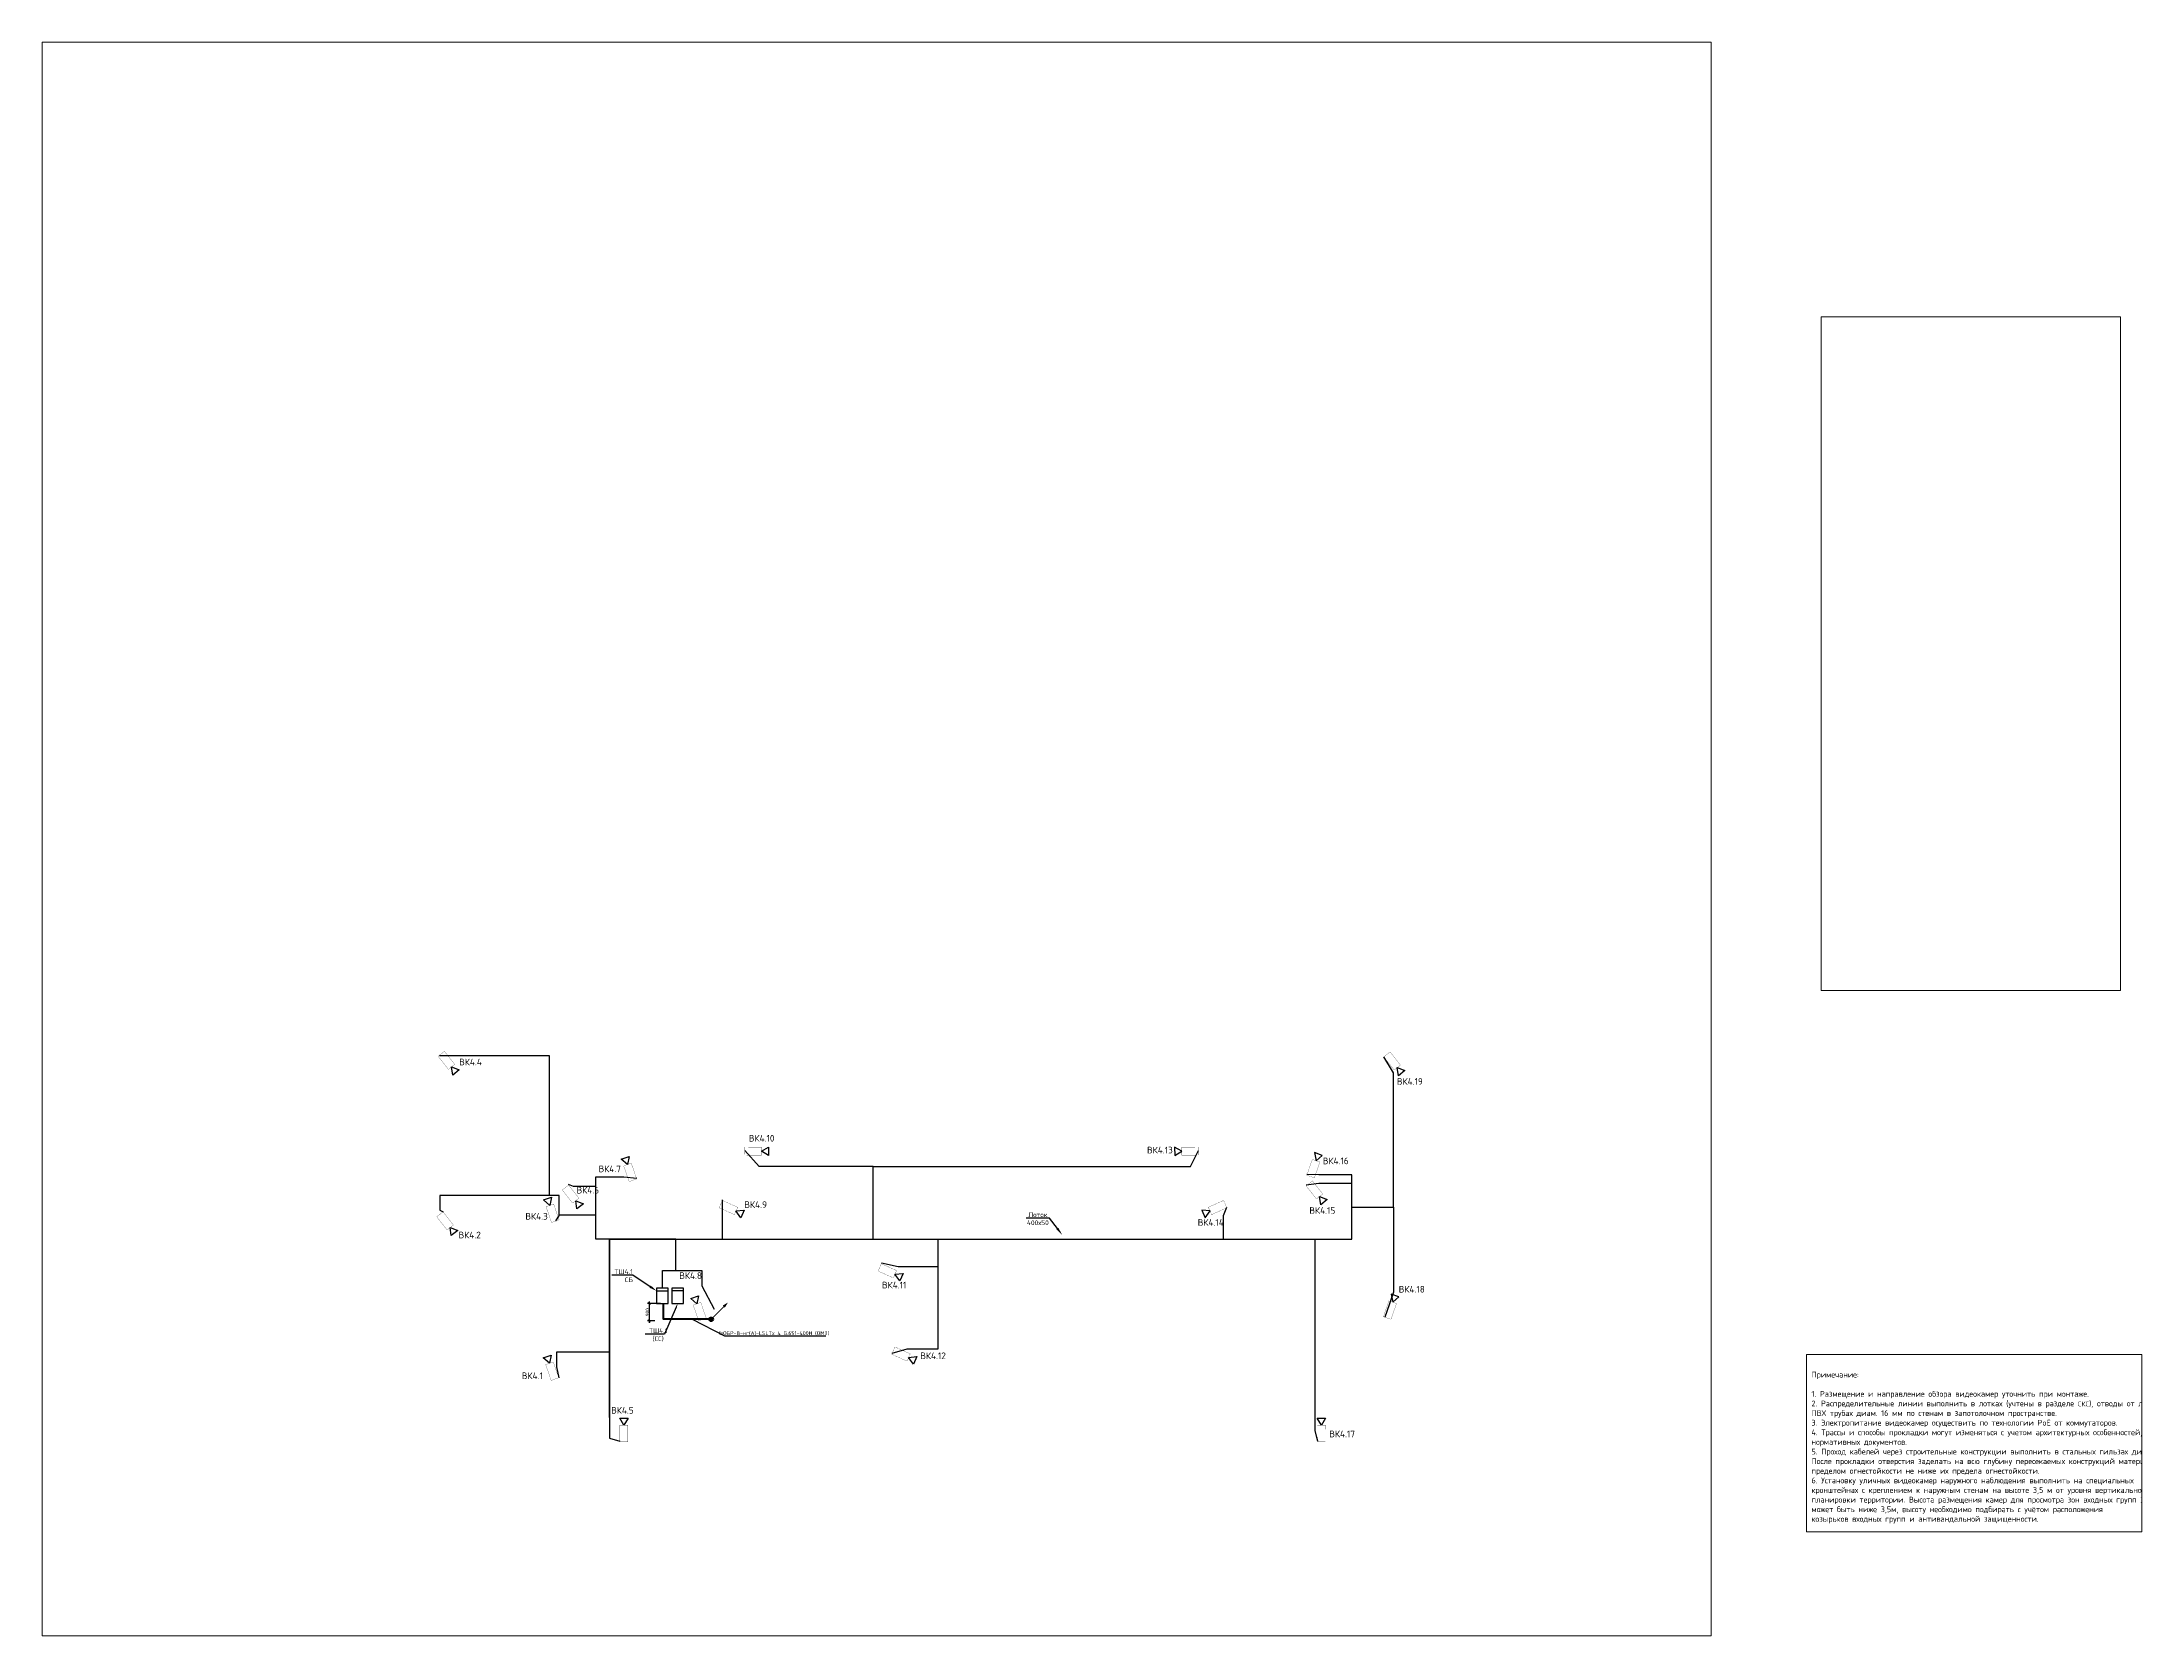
# Paper-space layout 'П4' of a CAD drawing. Header units: millimetres. Extents: x 85 to 1177, y 6 to 835.
# The model-space entities are those that its viewports show. They can reach past a viewport. Long polylines and large blocks are cut down to what shows.
import ezdxf
from ezdxf import colors
from ezdxf.entities.mleader import LeaderData, LeaderLine
from ezdxf.math import Vec2, Vec3

# ---------------------------------------------------------------- set-up
doc = ezdxf.new("R2010")
doc.units = ezdxf.units.MM
doc.layers.add('_СОТ', color=7, linetype='Continuous')
doc.layers.add('СОТ_Кабель_UTP', color=5, linetype='Continuous')
for name, color, linetype, lineweight in [('СС_СКК_Лоток', 151, 'Рабочее в лотке -П-П-', 30), ('СС_СКС_Оборудование', 6, 'Continuous', 30), ('ТСОН текст', 7, 'Continuous', 9), ('шкаф СКС', 94, 'Continuous', 50)]:
    doc.layers.add(name, color=color, linetype=linetype, lineweight=lineweight)
doc.styles.add('BRAZEN-txt', font='isocpeui.ttf')
doc.styles.add('DEN', font='isocpeur.ttf', dxfattribs={"height": 300})
doc.styles.add('ICOCPEUR', font='isocpeur.ttf')
doc.styles.add('KOSTY_STYLE', font='isocpeur.ttf')
doc.linetypes.add('Рабочее в лотке -П-П-', pattern='A,5,[130,ltypeshp.shx,S=0.5,R=0,X=1,Y=0],1,[130,ltypeshp.shx,S=0.75,R=90,X=0.75,Y=0.5],1,[130,ltypeshp.shx,S=0.5,R=0,X=0.5,Y=0],3.25', length=10.25)
doc.dimstyles.new('BRAZEN-Размеры_осевые', dxfattribs={"dimscale": 0, "dimtxt": 350, "dimasz": 150, "dimexe": 100, "dimexo": 100, "dimgap": 70, "dimtad": 1, "dimdec": 0, "dimzin": 0, "dimdsep": 46, "dimtxsty": 'BRAZEN-txt', "dimblk": 'ARCHTICK', "dimcen": 1, "dimdle": 100, "dimadec": 0, "dimazin": 0, "dimtfac": 1, "dimtdec": 0, "dimtofl": 0, "dimtmove": 1, "dimatfit": 3, "dimfxl": 1, "dimtolj": 1, "dimtzin": 0, "dimarcsym": 0})

# ---------------------------------------------------------------- blocks, each defined once
blk = doc.blocks.new('_ARCHTICK')
at = {"color": 0, "linetype": 'ByBlock', "const_width": 0.15}
blk.add_lwpolyline([(-0.5, -0.5), (0.5, 0.5)], dxfattribs=at)
blk = doc.blocks.new('*D48')
at = {"layer": 'Defpoints', "color": 0, "lineweight": 50, "transparency": 16777216}
for p in [(184685, 448883), (185065, 448883), (185365, 449783)]:
    blk.add_point(p, dxfattribs=at)
at = {"layer": 'СС_СКК_Лоток', "color": 0, "linetype": 'Continuous', "lineweight": -2, "transparency": 16777216}
for p, q in [((185265, 449783), (184585, 449783)), ((184965, 448883), (184585, 448883)), ((184685, 449883), (184685, 448783))]:
    blk.add_line(p, q, dxfattribs=at)
at = {"layer": 'СС_СКК_Лоток', "color": 0, "lineweight": -2, "transparency": 16777216, "xscale": 150, "yscale": 150, "zscale": 150}
for p, rotation in [((184685, 449783), 90), ((184685, 448883), 270)]:
    blk.add_blockref('_ARCHTICK', p, dxfattribs=dict(at, rotation=rotation))
at = {"layer": 'СС_СКК_Лоток', "color": 0, "lineweight": 0, "transparency": 16777216, "insert": (184586, 449333), "char_height": 250, "width": 731.08, "attachment_point": 5, "rotation": 90, "style": 'ICOCPEUR'}
blk.add_mtext('\\A1;{\\H0.71429x;900}', dxfattribs=at)
blk = doc.blocks.new('*U52')
at = {"color": 0, "const_width": 0.5}
blk.add_lwpolyline([(0.7, 0.7), (6.6, 6.6)], dxfattribs=at)
at = {"color": 0}
blk.add_lwpolyline([(8.7, 8.7, 0, 1.5, 0), (6.6, 6.6, 2, 2, 0)], format="xyseb", dxfattribs=at)
at = {"color": 0, "lineweight": 50, "ltscale": 100}
for radius in [1, 0.5]:
    blk.add_circle((0, 0), radius, dxfattribs=at)
blk = doc.blocks.new('камера внутренняя')
at = {"color": 0}
blk.add_wipeout([(1951939, -2424562), (1952808, -2424562), (1952808, -2424771), (1953178, -2424557), (1953178, -2424989), (1952808, -2424771), (1952808, -2424979), (1951939, -2424979)], dxfattribs=at)
at = {"layer": 'шкаф СКС', "color": 0, "lineweight": 25}
for p, q in [((1952808, -2424771), (1953178, -2424557)), ((1953178, -2424989), (1952808, -2424771)), ((1953178, -2424557), (1953178, -2424989))]:
    blk.add_line(p, q, dxfattribs=at)
at = {"layer": 'шкаф СКС', "color": 0, "lineweight": 25, "const_width": 10.8}
blk.add_lwpolyline([(1951939, -2424562), (1952808, -2424562), (1952808, -2424979), (1951939, -2424979), (1951939, -2424562)], dxfattribs=at)

msp = doc.modelspace()

# ---------------------------------------------------------------- linework, layer by layer
at = {"layer": 'СС_СКК_Лоток', "ltscale": 100}
msp.add_lwpolyline([(182611.786, 443854.468), (182611.786, 453130.538), (219287.839, 453130.538), (219287.839, 443450.301)], dxfattribs=at)
at = {"layer": 'СС_СКС_Оборудование', "color": 3}
msp.add_line((185064.546, 450436.808), (185664.546, 450436.808), dxfattribs=at)
at = {"layer": 'СС_СКС_Оборудование', "color": 180}
msp.add_line((185864.546, 450460.626), (186464.546, 450460.626), dxfattribs=at)
at = {"layer": 'СС_СКС_Оборудование', "color": 3}
msp.add_lwpolyline([(185064.546, 450582.619), (185064.546, 449782.619), (185664.546, 449782.619), (185664.546, 450582.619)], close=True, dxfattribs=at)
at = {"layer": 'СС_СКС_Оборудование', "color": 180}
msp.add_lwpolyline([(185864.546, 450582.619), (185864.546, 449782.619), (186464.546, 449782.619), (186464.546, 450582.619)], close=True, dxfattribs=at)

# ---------------------------------------------------------------- block references
at = {"layer": '_СОТ', "color": 94}
for p, rotation in [((872880.877, 3496077.077, 0), 308.1889208091715), ((922059.761, 3496044.053, 0), 308.1889208091715), ((872808.757, 3487728.927, 0), 308.1889208091715), ((-1470562.739, -2193453.735, 0), 109.1484713275475)]:
    msp.add_blockref('камера внутренняя', p, dxfattribs=dict(at, rotation=rotation))
at = {"layer": '_СОТ', "color": 6, "lineweight": 30}
for p, rotation in [((-1731572.951, 2906891.42, 0), 359.277853928415), ((-1466509.088, -2183114.544, 0), 109.1484713275475), ((879339.153, 3489121.821, 0), 308.1889208091715), ((918022.157, 3489337.65, 0), 308.1889208091715), ((-596430.176, 3467197.19, 0), 335.7695385119384)]:
    msp.add_blockref('камера внутренняя', p, dxfattribs=dict(at, rotation=rotation))
at = {"layer": '_СОТ', "color": 6, "lineweight": 30, "xscale": -1}
for p, rotation in [((2134471.344, 2906891.42, 0), 0.7221460715850015), ((999469.489, 3467197.19, 0), 24.23046148806159)]:
    msp.add_blockref('камера внутренняя', p, dxfattribs=dict(at, rotation=rotation))
at = {"layer": '_СОТ', "color": 94, "xscale": -1, "rotation": 250.8515286724524}
msp.add_blockref('камера внутренняя', (1873401.82, -2190278.573, 0), dxfattribs=at)

# ---------------------------------------------------------------- texts
at = {"layer": '_СОТ', "color": 7, "lineweight": 25, "insert": (186242.995, 451410.273, 0), "char_height": 347.4358, "width": 1248.59224, "attachment_point": 1, "style": 'KOSTY_STYLE'}
msp.add_mtext('ВК4.8', dxfattribs=at)
at = {"layer": 'ТСОН текст', "lineweight": 0, "insert": (154149.479, -55863.169), "char_height": 300, "width": 17257.07482, "attachment_point": 4, "style": 'KOSTY_STYLE'}
msp.add_mtext('Примечание:\\P{\\L\\P}1. Размещение и направление обзора видеокамер уточнить при монтаже. \\P\\pxt47.573;2. Распределительные линии выполнить в лотках (учтены в разделе {\\H0.83333x;СКС}), отводы от лотков в ПВХ трубах диам. 16 мм по стенам в запотолочном пространстве. \\P3. Электропитание видеокамер осуществить по технологии PoE от коммутаторов.\\P4. Трассы и способы прокладки могут изменяться с учетом архитектурных особенностей, с учетом нормативных документов.\\P\\ptz;5. Проход кабелей через строительные конструкции выполнить в стальных гильзах диам. 20 мм. \\PПосле прокладки отверстия заделать на всю глубину пересекаемых конструкций материалом с пределом огнестойкости не ниже их предела огнестойкости.\\P6. Установку уличных видеокамер наружного наблюдения выполнить на специальных кронштейнах с креплением к наружным стенам на высоте 3,5 м от уровня вертикальной планировки территории. Высота размещения камер для просмотра зон входных групп здания может быть ниже 3,5м, высоту необходимо подбирать с учётом расположения\\Pкозырьков входных групп и антивандальной защищенности.', dxfattribs=at)

# ---------------------------------------------------------------- dimensions: what is measured, and where the dimension line sits
at = {"layer": 'СС_СКК_Лоток', "color": 7, "lineweight": 0}
dim = msp.add_linear_dim(base=(184685.093, 448883.029), p1=(185364.546, 449782.619), p2=(185064.95, 448883.029), angle=270, text='{\\H0.71429x;<>}', dimstyle='BRAZEN-Размеры_осевые', override={"dimscale": 1, "dimtxt": 250, "dimgap": 10, "dimtxsty": 'ICOCPEUR'}, dxfattribs=at)
dim.commit()
dim.dimension.update_dxf_attribs({"geometry": '*D48', "text_midpoint": (184585.807, 449332.824)})

# ---------------------------------------------------------------- leaders
at = {"layer": '_СОТ'}
ml = msp.add_multileader_mtext('Standard', dxfattribs=at)
ml.set_content('ТШ4.1 \\PСБ', color=256, style='KOSTY_STYLE')
ml.set_leader_properties()
ml.build(insert=Vec2(0, 0))
ml.multileader.update_dxf_attribs({"has_dogleg": 0, "text_left_attachment_type": 6, "text_right_attachment_type": 6, "dogleg_length": 100, "arrow_head_size": 400})
ctx = ml.context
ctx.base_point, ctx.char_height, ctx.arrow_head_size, ctx.landing_gap_size, ctx.plane_origin = Vec3(183031.49, 451262.121, 0), 250, 400, 0, Vec3(185303.501, 447105.401, 0)
ctx.left_attachment, ctx.right_attachment, ctx.text_align_type = 6, 6, 2
notes = []
notes.append((ctx, [(0, (1, 1, 0), (183931.49, 451262.121, 0), (-1, 0), 100, [(0, [(185064.546, 450436.808, 0)], 0, [])])]))
ctx.mtext.insert, ctx.mtext.defined_height, ctx.mtext.alignment, ctx.mtext.flow_direction = Vec3(183831.49, 451562.121, 0), 339.116, 3, 5
ml = msp.add_multileader_mtext('Standard', dxfattribs=at)
ml.set_content('ТШ4.1\\P (СС)', color=256, style='KOSTY_STYLE')
ml.set_leader_properties()
ml.build(insert=Vec2(0, 0))
ml.multileader.update_dxf_attribs({"has_dogleg": 0, "text_left_attachment_type": 6, "text_right_attachment_type": 6, "dogleg_length": 100, "arrow_head_size": 200})
ctx = ml.context
ctx.base_point, ctx.char_height, ctx.arrow_head_size, ctx.landing_gap_size, ctx.plane_origin = Vec3(184681.9, 448197.523), 250, 200, 0, Vec3(193163.478, 445300.336)
ctx.left_attachment, ctx.right_attachment = 6, 6
notes.append((ctx, [(0, (1, 1, 0), (185581.9, 448197.523), (-1, 0), 100, [(0, [(186164.546, 449782.619)], 0, [])])]))
ctx.mtext.insert, ctx.mtext.width, ctx.mtext.flow_direction = Vec3(184681.9, 448497.523), 1520.83746, 5
at = {"layer": 'СС_СКК_Лоток', "color": 7}
ml = msp.add_multileader_mtext('Standard', dxfattribs=at)
ml.set_content('Лоток\\P400х50', color=7, style='ICOCPEUR')
ml.set_leader_properties()
ml.build(insert=Vec2(0, 0))
ml.multileader.update_dxf_attribs({"text_left_attachment_type": 6, "text_right_attachment_type": 6, "dogleg_length": 100, "arrow_head_size": 400})
ctx = ml.context
ctx.base_point, ctx.char_height, ctx.arrow_head_size, ctx.landing_gap_size, ctx.plane_origin = Vec3(204380.357, 454225.914), 250, 400, 0, Vec3(209967.461, 452263.753)
ctx.left_attachment, ctx.right_attachment, ctx.text_align_type = 6, 6, 1
notes.append((ctx, [(0, (1, 1, 0), (205505.357, 454225.914), (-1, 0), 100, [(0, [(206146.155, 453364.405)], 0, [])])]))
ctx.mtext.insert, ctx.mtext.width, ctx.mtext.alignment, ctx.mtext.flow_direction = Vec3(204892.857, 454525.914), 2467.27373, 2, 5
for ctx, leaders in notes:
    for number, flags, end, landing, length, lines in leaders:
        leader = LeaderData()
        leader.index, (leader.has_last_leader_line, leader.has_dogleg_vector, leader.attachment_direction) = number, flags
        leader.last_leader_point, leader.dogleg_vector, leader.dogleg_length = Vec3(end), Vec3(landing), length
        for number, points, colour, breaks in lines:
            line = LeaderLine()
            line.index, line.vertices, line.color, line.breaks = number, Vec3.list(points), colors.encode_raw_color(colour), breaks
            leader.lines.append(line)
        ctx.leaders.append(leader)

# ---------------------------------------------------------------- next in the draw order: linework, layer by layer
at = {"layer": 'СОТ_Кабель_UTP', "ltscale": 100}
for points in [[(185364.936, 450583.029), (185364.936, 451502.871), (186058.821, 451502.871), (186058.821, 453130.914), (181905.561, 453130.914), (181905.561, 456363.349), (183368.906, 456363.349), (184030.52, 456293.693)], [(185364.936, 450583.029), (185364.936, 451502.871), (186058.821, 451502.871), (186058.821, 453130.914), (182611.786, 453130.914), (182611.786, 447260.471), (179862.434, 447260.471), (179862.434, 446489.837), (179976.869, 445922.607)]]:
    msp.add_lwpolyline(points, dxfattribs=at)

# ---------------------------------------------------------------- next in the draw order: block references
at = {"layer": '_СОТ', "color": 6, "lineweight": 30, "xscale": -1, "rotation": 250.8515286724524}
msp.add_blockref('камера внутренняя', (1869419.737, -2182922.154, 0), dxfattribs=at)
at = {"layer": '_СОТ', "color": 94, "rotation": 109.1484713275475}
msp.add_blockref('камера внутренняя', (-1470543.786, -2185241.654, 0), dxfattribs=at)
at = {"layer": '_СОТ', "color": 6, "lineweight": 30}
for p, rotation in [((-588162.393, 3463907.683, 0), 335.7695385119384), ((-587454.608, 3459580.472, 0), 335.7695385119384), ((-2245821.764, -1503861.681, 0), 89.87043108582506), ((-2209543.174, -1503861.681, 0), 89.87043108582506)]:
    msp.add_blockref('камера внутренняя', p, dxfattribs=dict(at, rotation=rotation))

# ---------------------------------------------------------------- next in the draw order: texts
at = {"layer": '_СОТ', "color": 7, "lineweight": 25, "char_height": 347.4358, "width": 1248.59224, "attachment_point": 1, "style": 'KOSTY_STYLE'}
for s, insert in [('ВК4.4', (174795.952, 462509.907)), ('ВК4.19', (223562.989, 461502.465)), ('ВК4.10', (189860.973, 458549.707)), ('ВК4.13', (210571.262, 457933.565)), ('ВК4.7', (182047.382, 456958.747)), ('ВК4.6', (180903.362, 455850.434)), ('ВК4.9', (189629.583, 455100.726)), ('ВК4.15', (219012.689, 454795.224)), ('ВК4.2', (174765.518, 453518.277)), ('ВК4.14', (213206.5, 454171.622)), ('ВК4.18', (223659.089, 450700.103)), ('ВК4.1', (178055.065, 446198.939))]:
    msp.add_mtext(s, dxfattribs=dict(at, insert=insert))

# ---------------------------------------------------------------- next in the draw order: leaders
at = {"color": 7}
ml = msp.add_multileader_mtext('Standard', dxfattribs=at)
ml.set_content('1х{\\C256;ОБР-В-нг(А)-LSLTx 4 G.651-400H (OM3)}', color=7, style='DEN')
ml.set_leader_properties()
ml.set_arrow_properties(name='ARCHTICK')
ml.build(insert=Vec2(0, 0))
ml.multileader.update_dxf_attribs({"has_dogleg": 0, "text_left_attachment_type": 6, "text_right_attachment_type": 6, "dogleg_length": 172.052, "arrow_head_size": 100})
ctx = ml.context
ctx.base_point, ctx.char_height, ctx.arrow_head_size, ctx.plane_origin = Vec3(188602.412, 448099.939), 200, 100, Vec3(194087.664, 448267.529)
ctx.left_attachment, ctx.right_attachment, ctx.text_align_type = 6, 6, 1
notes = []
notes.append((ctx, [(1, (1, 1, 0), (188430.36, 448099.939), (1, 0), 172.052, [(1, [(186922.523, 448965.085)], 0, [])])]))
ctx.mtext.insert, ctx.mtext.width, ctx.mtext.alignment, ctx.mtext.flow_direction = Vec3(191164.412, 448339.939), 5217.53675, 2, 5
ctx.mtext.has_bg_fill, ctx.mtext.bg_color, ctx.mtext.bg_scale_factor, ctx.mtext.bg_transparency, ctx.mtext.use_window_bg_color = 1, -1027028792, 1.5, 0, 1
for ctx, leaders in notes:
    for number, flags, end, landing, length, lines in leaders:
        leader = LeaderData()
        leader.index, (leader.has_last_leader_line, leader.has_dogleg_vector, leader.attachment_direction) = number, flags
        leader.last_leader_point, leader.dogleg_vector, leader.dogleg_length = Vec3(end), Vec3(landing), length
        for number, points, colour, breaks in lines:
            line = LeaderLine()
            line.index, line.vertices, line.color, line.breaks = number, Vec3.list(points), colors.encode_raw_color(colour), breaks
            leader.lines.append(line)
        ctx.leaders.append(leader)

# ---------------------------------------------------------------- next in the draw order: linework, layer by layer
at = {"layer": 'СОТ_Кабель_UTP', "ltscale": 100}
for points in [[(185364.936, 450583.029), (185364.936, 451502.871), (186058.821, 451502.871), (186058.821, 453130.914), (181905.561, 453130.914), (181905.561, 454381.384), (180005.054, 454381.384), (180005.054, 455405.303), (179491.068, 455405.303), (179491.068, 462667.319), (174402.853, 462667.319), (173780.785, 462667.319)], [(185364.936, 450583.029), (185364.936, 451502.871), (186058.821, 451502.871), (186058.821, 453130.914), (181905.561, 453130.914), (181905.561, 454381.384), (180005.054, 454381.384), (180005.054, 455405.303), (173791.529, 455405.303), (173791.529, 454644.726), (173958.757, 454549.779)], [(185364.936, 450583.029), (185364.936, 451502.871), (186058.821, 451502.871), (186058.821, 453130.914), (181905.561, 453130.914), (181905.561, 455863.382), (180737.194, 455863.382), (180489.152, 455974.567)], [(185364.936, 450583.029), (185364.936, 451502.871), (186058.821, 451502.871), (186058.821, 453130.914), (181905.561, 453130.914), (181905.561, 454381.384), (180005.054, 454381.384), (179813.465, 454074.237)], [(185364.936, 450583.029), (185364.936, 451502.871), (186058.821, 451502.871), (186058.821, 453130.914), (182611.786, 453130.914), (182611.786, 442783.242), (183148.298, 442621.218)]]:
    msp.add_lwpolyline(points, dxfattribs=at)

# ---------------------------------------------------------------- next in the draw order: block references
at = {"layer": 'СС_СКК_Лоток', "color": 5, "xscale": 100, "yscale": 100, "zscale": 100}
msp.add_blockref('*U52', (187903.001, 448965.085), dxfattribs=at)

# ---------------------------------------------------------------- next in the draw order: texts
at = {"layer": '_СОТ', "color": 7, "lineweight": 25, "char_height": 347.4358, "width": 1248.59224, "attachment_point": 1, "style": 'KOSTY_STYLE'}
for s, insert in [('ВК4.16', (219710.519, 457373.532)), ('ВК4.3', (178242.578, 454492.903)), ('ВК4.11', (196786.634, 450914.802)), ('ВК4.12', (198776.864, 447239.478)), ('ВК4.5', (182700.646, 444406.109)), ('ВК4.17', (220046.464, 443177.211))]:
    msp.add_mtext(s, dxfattribs=dict(at, insert=insert))

# ---------------------------------------------------------------- next in the draw order: block references
at = {"layer": '_СОТ', "color": 6, "lineweight": 30, "rotation": 109.1484713275475}
msp.add_blockref('камера внутренняя', (-1462892.274, -2190358.395), dxfattribs=at)

# ---------------------------------------------------------------- next in the draw order: linework, layer by layer
at = {"layer": '_СОТ', "color": 4, "lineweight": 50, "ltscale": 100}
msp.add_lwpolyline([(187903.001, 448965.085), (185432.67, 448965.085), (185432.67, 449771.81)], dxfattribs=at)
at = {"layer": 'СОТ_Кабель_UTP', "ltscale": 100}
for points in [[(185364.936, 450583.029), (185364.936, 451502.871), (186058.821, 451502.871), (186058.821, 453130.914), (221227.748, 453130.914), (221227.748, 454796.807), (223384.108, 454796.807), (223384.108, 461786.045), (222882.148, 462607.201)], [(185364.936, 450583.029), (185364.936, 451502.871), (186058.821, 451502.871), (186058.821, 453130.914), (196332.39, 453130.914), (196332.39, 456905.384), (190391.171, 456905.384), (189650.338, 457744.106)], [(185364.936, 450583.029), (185364.936, 451502.871), (186058.821, 451502.871), (186058.821, 453130.914), (196332.39, 453130.914), (196332.39, 456905.384), (212832.405, 456905.384), (213247.524, 457735.158)], [(185364.936, 450583.029), (185364.936, 451502.871), (186058.821, 451502.871), (186058.821, 453130.914), (221227.748, 453130.914), (221227.748, 456474.383), (219505.071, 456474.383), (218880.13, 456486.083)], [(185364.936, 450583.029), (185364.936, 451502.871), (186058.821, 451502.871), (186058.821, 453130.914), (221227.748, 453130.914), (221227.748, 456023.051), (219505.071, 456023.051), (218844.543, 455932.693)], [(185364.936, 450583.029), (185364.936, 451502.871), (186058.821, 451502.871), (186058.821, 453130.914), (188496.351, 453130.914), (188496.351, 455170.723)], [(185364.936, 450583.029), (185364.936, 451502.871), (186058.821, 451502.871), (186058.821, 453130.914), (221227.748, 453130.914), (221227.748, 454796.807), (223384.108, 454796.807), (223384.108, 450366.573), (222934.792, 449072.567)], [(185364.936, 450583.029), (185364.936, 451502.871), (186058.821, 451502.871), (186058.821, 453130.914), (214542.962, 453130.914), (214542.962, 454363.796), (214722.943, 454794.633)], [(185364.936, 450583.029), (185364.936, 451502.871), (186058.821, 451502.871), (186058.821, 453130.914), (199685.533, 453130.914), (199685.533, 451690.191), (197635.901, 451690.191), (196755.221, 451885.228)], [(185364.936, 450583.029), (185364.936, 451502.871), (186058.821, 451502.871), (186058.821, 453130.914), (199685.533, 453130.914), (199685.533, 447410.323), (198082.63, 447410.323), (197291.939, 447177.915)], [(185364.936, 450583.029), (185364.936, 451502.871), (186058.821, 451502.871), (186058.821, 453130.914), (219287.839, 453130.914), (219287.839, 443169.114), (219426.888, 442621.218)], [(185364.936, 450583.029), (185364.936, 451502.871), (187414.936, 451502.871), (187414.936, 450702.871), (188067.492, 449483.059)]]:
    msp.add_lwpolyline(points, dxfattribs=at)

psp = doc.layouts.new('П4')

# ---------------------------------------------------------------- viewports
at = {"layer": 'Defpoints', "ltscale": 100, "view_target_point": (-35909.347, -27949.79)}
psp.add_viewport(center=(518.9, 420.8), size=(868.1, 828.797), view_center_point=(232419.274, 501886.233), view_height=82879.68618, dxfattribs=at)
at = {"layer": 'Defpoints', "color": 8, "ltscale": 100, "view_target_point": (-35909.347, -27949.79)}
for center, size, view_center_point, view_height, status in [((1087.9, 517.1), (155.8, 350.27), (290889.799, 525529.222), 35026.6818, 3), ((1089.7, 106.7), (174.4, 92.284), (198524.859, -27681.57), 9228.38763, 4)]:
    psp.add_viewport(center=center, size=size, view_center_point=view_center_point, view_height=view_height, status=status, dxfattribs=at)

doc.saveas('drawing.dxf')
